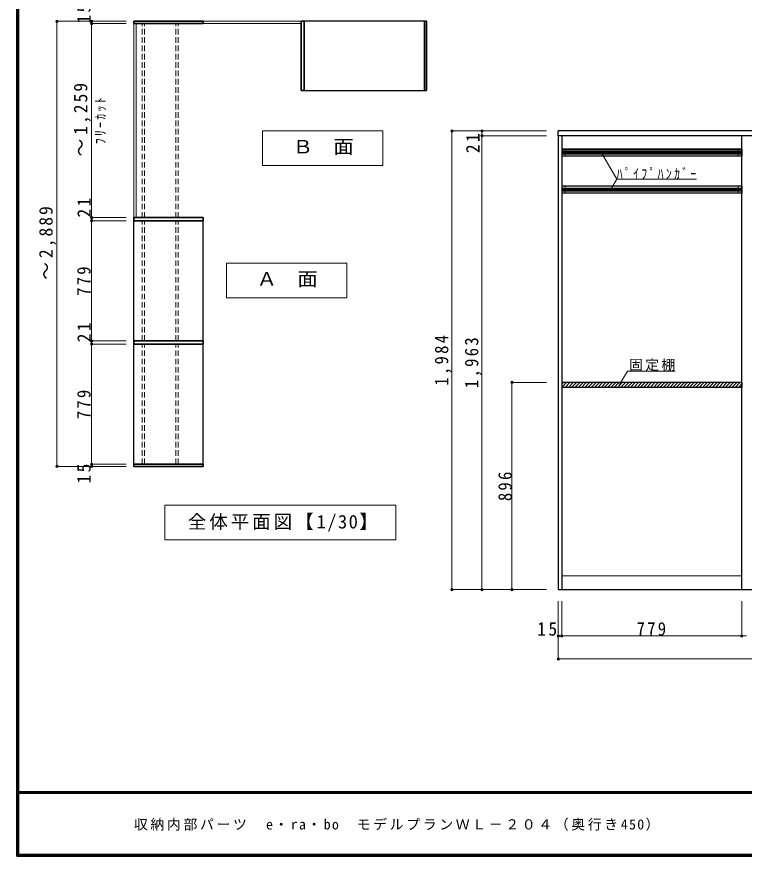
# Model space of a CAD drawing. Units: millimetres at full size, sheet at 1:20, with parts at other scales. Extents: x -3922 to 3878, y -2932 to 2722.
# Drawn here: x -3922 to -776, y -2864 to 767 of the extents above; entities that cross this region are included whole.
import ezdxf
from ezdxf.enums import TextEntityAlignment as Align

# ---------------------------------------------------------------- set-up
doc = ezdxf.new("R2010")
doc.units = ezdxf.units.MM
doc.header["$LTSCALE"] = 20
doc.header["$PDMODE"] = 32
doc.header["$PDSIZE"] = 10
doc.linetypes.add('CHAIN1', pattern=[8, 5, -1, 1, -1])
doc.linetypes.add('DASHED1', pattern=[1.8, 1.2, -0.6])
for name, color, linetype, lineweight in [('0-2', 2, 'Continuous', 35), ('0-3_固定棚', 3, 'Continuous', 25), ('0-6_パイプハンガー', 4, 'Continuous', 9), ('0-7_桟木・巾木', 7, 'Continuous', 18), ('0-A_文字', 7, 'Continuous', 18), ('0-B_寸法', 7, 'Continuous', 9), ('0-C_ハッチ', 4, 'Continuous', 9), ('1-2', 2, 'Continuous', 35), ('1-3', 3, 'Continuous', 25), ('1-6', 4, 'DASHED1', 9), ('1-7', 7, 'Continuous', 18), ('1-B', 7, 'Continuous', 9), ('F-1_枠', 6, 'Continuous', 40)]:
    doc.layers.add(name, color=color, linetype=linetype, lineweight=lineweight)
doc.layers.add('1-A', color=7, linetype='Continuous')
doc.layers.add('F-A_文字', color=7, linetype='Continuous')
doc.styles.add('ＭＳ ゴシック', font='')
doc.styles.get('ＭＳ ゴシック').set_extended_font_data('MS Gothic')

msp = doc.modelspace()

# ---------------------------------------------------------------- linework, layer by layer
at = {"layer": '0-2', "color": 3, "lineweight": 25}
for p, q in [((1308.82, 272.73), (-1580.18, 272.73)), ((-1580.18, 251.73), (-1580.18, 272.73)), ((1308.82, 251.73), (-1580.18, 251.73)), ((-1580.18, 251.73), (-1580.18, -1711.27)), ((-1565.18, 251.73), (-1565.18, -1711.27)), ((-786.18, -1711.27), (-786.18, 251.73)), ((-1580.18, -1711.27), (1308.82, -1711.27))]:
    msp.add_line(p, q, dxfattribs=at)
at = {"layer": '0-3_固定棚'}
for p, q in [((-1565.18, -815.27), (-1565.18, -836.27)), ((-786.18, -815.27), (-1565.18, -815.27))]:
    msp.add_line(p, q, dxfattribs=at)
msp.add_lwpolyline([(-786.18, -815.27), (-786.18, -836.27), (-1565.18, -836.27)], dxfattribs=at)
at = {"layer": '0-6_パイプハンガー', "color": 3, "lineweight": 25}
for p, q in [((-1565.18, 193.73), (-1565.18, 163.73)), ((-786.18, 193.73), (-1565.18, 193.73)), ((-786.18, 193.73), (-786.18, 163.73)), ((-786.18, 163.73), (-1565.18, 163.73)), ((-1565.18, 33.73), (-1565.18, 3.73)), ((-786.18, 33.73), (-1565.18, 33.73)), ((-786.18, 3.73), (-1565.18, 3.73)), ((-786.18, 33.73), (-786.18, 3.73))]:
    msp.add_line(p, q, dxfattribs=at)
at = {"layer": '0-6_パイプハンガー'}
for p, q in [((-1565.18, 184.73), (-786.18, 184.73)), ((-1565.18, 180.73), (-786.18, 180.73)), ((-1565.18, 176.73), (-786.18, 176.73)), ((-1565.18, 172.73), (-786.18, 172.73)), ((-1565.18, 24.73), (-786.18, 24.73)), ((-1565.18, 20.73), (-786.18, 20.73)), ((-1565.18, 16.73), (-786.18, 16.73)), ((-1565.18, 12.73), (-786.18, 12.73))]:
    msp.add_line(p, q, dxfattribs=at)
at = {"layer": '0-6_パイプハンガー', "color": 7, "lineweight": 18}
for p, q in [((-1550.18, 193.73), (-1550.18, 163.73)), ((-801.18, 193.73), (-801.18, 163.73)), ((-1550.18, 33.73), (-1550.18, 3.73)), ((-801.18, 33.73), (-801.18, 3.73))]:
    msp.add_line(p, q, dxfattribs=at)
at = {"layer": '0-7_桟木・巾木'}
for p, q in [((-786.18, 191.73), (-1565.18, 191.73)), ((-1565.18, -1651.27), (-786.18, -1651.27))]:
    msp.add_line(p, q, dxfattribs=at)
at = {"layer": '0-A_文字'}
for p, q in [((-2338.92, 272.73), (-2858.92, 272.73)), ((-2338.92, 272.73), (-2338.92, 122.73)), ((-1393.14, 177.98), (-1327.18, 63.73)), ((-1353.36, 18.39), (-1327.18, 63.73)), ((-982.18, 63.73), (-1327.18, 63.73)), ((-3014.58, -299.26), (-3014.58, -449.26)), ((-2494.58, -299.26), (-3014.58, -299.26)), ((-2494.58, -299.26), (-2494.58, -449.26)), ((-3014.58, -449.26), (-2494.58, -449.26)), ((-1316.08, -826.33), (-1281.07, -765.68)), ((-1073.88, -765.68), (-1281.07, -765.68)), ((-2282.26, -1345.98), (-3282.26, -1345.98)), ((-3282.26, -1345.98), (-3282.26, -1495.98)), ((-2282.26, -1345.98), (-2282.26, -1495.98)), ((-3282.26, -1495.98), (-2282.26, -1495.98))]:
    msp.add_line(p, q, dxfattribs=at)
at = {"layer": '0-A_文字', "linetype": 'CHAIN1'}
for p, q in [((3517.82, 272.73), (-1580.18, 272.73)), ((3517.82, -1711.27), (-1580.18, -1711.27))]:
    msp.add_line(p, q, dxfattribs=at)
at = {"layer": '0-A_文字'}
msp.add_lwpolyline([(-2858.92, 272.73), (-2858.92, 122.73), (-2338.92, 122.73)], dxfattribs=at)
at = {"layer": '0-B_寸法', "color": 4}
for p, q in [((-2040.18, 272.73), (-2040.18, -1711.27)), ((-2040.18, 272.73), (-1910.18, 272.73)), ((-1910.18, 272.73), (-1910.18, 251.73)), ((-1910.18, 272.73), (-1630.18, 272.73)), ((-1910.18, 251.73), (-1910.18, -1711.27)), ((-1910.18, 251.73), (-1630.18, 251.73)), ((-1780.18, -815.27), (-1630.18, -815.27)), ((-1780.18, -1711.27), (-1780.18, -815.27)), ((-2040.18, -1711.27), (-1910.18, -1711.27)), ((-1910.18, -1711.27), (-1630.18, -1711.27)), ((-1580.18, -1911.27), (-1580.18, -1761.27)), ((-1565.18, -1911.27), (-1565.18, -1761.27)), ((-786.18, -1911.27), (-786.18, -1761.27)), ((-1565.18, -1911.27), (-1580.18, -1911.27)), ((-1580.18, -2011.27), (-1580.18, -1911.27)), ((-765.18, -1911.27), (-1565.18, -1911.27)), ((-1580.18, -2011.27), (1308.82, -2011.27))]:
    msp.add_line(p, q, dxfattribs=at)
at = {"layer": '0-B_寸法'}
for p in [(-2040.18, 272.73), (-1910.18, 272.73), (-1910.18, 251.73), (-1780.18, -815.27), (-2040.18, -1711.27), (-1910.18, -1711.27), (-1780.18, -1711.27), (-1580.18, -1911.27), (-1565.18, -1911.27), (-786.18, -1911.27), (-1580.18, -2011.27)]:
    msp.add_point(p, dxfattribs=at)
at = {"layer": '0-C_ハッチ'}
for p, q in [((-1565.18, -822.63), (-1557.81, -815.27)), ((-1564.67, -836.27), (-1543.67, -815.27)), ((-1550.53, -836.27), (-1529.53, -815.27)), ((-1536.39, -836.27), (-1515.39, -815.27)), ((-1522.25, -836.27), (-1501.25, -815.27)), ((-1508.1, -836.27), (-1487.1, -815.27)), ((-1493.96, -836.27), (-1472.96, -815.27)), ((-1479.82, -836.27), (-1458.82, -815.27)), ((-1465.68, -836.27), (-1444.68, -815.27)), ((-1451.54, -836.27), (-1430.54, -815.27)), ((-1437.39, -836.27), (-1416.39, -815.27)), ((-1423.25, -836.27), (-1402.25, -815.27)), ((-1409.11, -836.27), (-1388.11, -815.27)), ((-1394.97, -836.27), (-1373.97, -815.27)), ((-1380.83, -836.27), (-1359.83, -815.27)), ((-1366.68, -836.27), (-1345.68, -815.27)), ((-1352.54, -836.27), (-1331.54, -815.27)), ((-1338.4, -836.27), (-1317.4, -815.27)), ((-1324.26, -836.27), (-1303.26, -815.27)), ((-1310.11, -836.27), (-1289.11, -815.27)), ((-1295.97, -836.27), (-1274.97, -815.27)), ((-1281.83, -836.27), (-1260.83, -815.27)), ((-1267.69, -836.27), (-1246.69, -815.27)), ((-1253.55, -836.27), (-1232.55, -815.27)), ((-1239.4, -836.27), (-1218.4, -815.27)), ((-1225.26, -836.27), (-1204.26, -815.27)), ((-1211.12, -836.27), (-1190.12, -815.27)), ((-1196.98, -836.27), (-1175.98, -815.27)), ((-1182.84, -836.27), (-1161.84, -815.27)), ((-1168.69, -836.27), (-1147.69, -815.27)), ((-1154.55, -836.27), (-1133.55, -815.27)), ((-1140.41, -836.27), (-1119.41, -815.27)), ((-1126.27, -836.27), (-1105.27, -815.27)), ((-1112.12, -836.27), (-1091.12, -815.27)), ((-1097.98, -836.27), (-1076.98, -815.27)), ((-1083.84, -836.27), (-1062.84, -815.27)), ((-1069.7, -836.27), (-1048.7, -815.27)), ((-1055.56, -836.27), (-1034.56, -815.27)), ((-1041.41, -836.27), (-1020.41, -815.27)), ((-1027.27, -836.27), (-1006.27, -815.27)), ((-1013.13, -836.27), (-992.13, -815.27)), ((-998.99, -836.27), (-977.99, -815.27)), ((-984.85, -836.27), (-963.85, -815.27)), ((-970.7, -836.27), (-949.7, -815.27)), ((-956.56, -836.27), (-935.56, -815.27)), ((-942.42, -836.27), (-921.42, -815.27)), ((-928.28, -836.27), (-907.28, -815.27)), ((-914.13, -836.27), (-893.13, -815.27)), ((-899.99, -836.27), (-878.99, -815.27)), ((-885.85, -836.27), (-864.85, -815.27)), ((-871.71, -836.27), (-850.71, -815.27)), ((-857.57, -836.27), (-836.57, -815.27)), ((-843.42, -836.27), (-822.42, -815.27)), ((-829.28, -836.27), (-808.28, -815.27)), ((-815.14, -836.27), (-794.14, -815.27)), ((-801, -836.27), (-786.18, -821.45)), ((-786.86, -836.27), (-786.18, -835.59))]:
    msp.add_line(p, q, dxfattribs=at)
at = {"layer": '1-2'}
for p, q in [((-3115.26, 747.41), (-3415.26, 747.41)), ((-3415.26, 737.41), (-3415.26, 747.41)), ((-3115.26, 737.41), (-3415.26, 737.41)), ((-3115.26, 737.41), (-3115.26, 747.41)), ((-2678.59, 747.41), (-2692.59, 747.41)), ((-2692.59, 447.41), (-2692.59, 747.41)), ((-2678.59, 447.41), (-2678.59, 747.41)), ((-2149.26, 747.41), (-2159.26, 747.41)), ((-2149.26, 447.41), (-2149.26, 747.41)), ((-2678.59, 447.41), (-2692.59, 447.41)), ((-3115.26, -101.93), (-3415.26, -101.93)), ((-3415.26, -115.93), (-3415.26, -101.93)), ((-3115.26, -115.93), (-3115.26, -101.93)), ((-3115.26, -115.93), (-3415.26, -115.93)), ((-3115.26, -635.26), (-3415.26, -635.26)), ((-3415.26, -649.26), (-3415.26, -635.26)), ((-3115.26, -649.26), (-3415.26, -649.26)), ((-3115.26, -649.26), (-3115.26, -635.26)), ((-3115.26, -1168.59), (-3415.26, -1168.59)), ((-3415.26, -1178.59), (-3415.26, -1168.59)), ((-3115.26, -1178.59), (-3415.26, -1178.59)), ((-3115.26, -1178.59), (-3115.26, -1168.59))]:
    msp.add_line(p, q, dxfattribs=at)
msp.add_lwpolyline([(-2149.26, 447.41), (-2159.26, 447.41), (-2159.26, 747.41)], dxfattribs=at)
at = {"layer": '1-3'}
for p, q in [((-2159.26, 747.41), (-2678.59, 747.41)), ((-2678.59, 447.41), (-2159.26, 447.41)), ((-3415.26, -635.26), (-3415.26, -115.93)), ((-3115.26, -635.26), (-3115.26, -115.93)), ((-3415.26, -1168.59), (-3415.26, -649.26)), ((-3115.26, -1168.59), (-3115.26, -649.26))]:
    msp.add_line(p, q, dxfattribs=at)
at = {"layer": '1-6'}
for p, q in [((-3379.58, -101.93), (-3379.58, 737.41)), ((-3369.6, -101.93), (-3369.6, 737.41)), ((-3233.58, -101.93), (-3233.58, 737.41)), ((-3223.6, -101.93), (-3223.6, 737.41)), ((-3379.58, -635.26), (-3379.58, -115.93)), ((-3369.6, -635.26), (-3369.6, -115.93)), ((-3233.58, -635.26), (-3233.58, -115.93)), ((-3223.6, -635.26), (-3223.6, -115.93)), ((-3379.58, -1168.59), (-3379.58, -649.26)), ((-3369.6, -1168.59), (-3369.6, -649.26)), ((-3233.58, -1168.59), (-3233.58, -649.26)), ((-3223.6, -1168.59), (-3223.6, -649.26))]:
    msp.add_line(p, q, dxfattribs=at)
at = {"layer": '1-7'}
for p, q in [((-3415.26, 737.41), (-3415.26, -101.93)), ((-3405.26, 737.41), (-3405.26, -101.93)), ((-2692.59, 737.41), (-3115.26, 737.41)), ((-3415.26, -101.93), (-3405.26, -101.93))]:
    msp.add_line(p, q, dxfattribs=at)
msp.add_lwpolyline([(-2692.59, 747.41), (-3115.26, 747.41), (-3115.26, 737.41)], dxfattribs=at)
at = {"layer": '1-B', "color": 4}
for p, q in [((-3748.59, 747.41), (-3448.59, 747.41)), ((-3748.59, -1178.59), (-3748.59, 747.41)), ((-3598.59, 747.41), (-3448.59, 747.41)), ((-3598.59, 737.41), (-3598.59, 747.41)), ((-3598.59, 737.41), (-3448.59, 737.41)), ((-3598.59, -101.93), (-3598.59, 737.41)), ((-3598.59, -101.93), (-3448.59, -101.93)), ((-3598.59, -115.93), (-3598.59, -101.93)), ((-3598.59, -115.93), (-3448.59, -115.93)), ((-3598.59, -635.26), (-3448.59, -635.26)), ((-3598.59, -635.26), (-3448.59, -635.26)), ((-3598.59, -649.26), (-3448.59, -649.26)), ((-3748.59, -1178.59), (-3448.59, -1178.59)), ((-3598.59, -1168.59), (-3448.59, -1168.59)), ((-3598.59, -1178.59), (-3598.59, -1168.59)), ((-3598.59, -1178.59), (-3448.59, -1178.59))]:
    msp.add_line(p, q, dxfattribs=at)
msp.add_lwpolyline([(-3598.59, -1168.59), (-3598.59, -635.26), (-3598.59, -115.93)], dxfattribs=at)
at = {"layer": '1-B'}
for p in [(-3748.59, 747.41), (-3598.59, 747.41), (-3598.59, 737.41), (-3598.59, -101.93), (-3598.59, -115.93), (-3598.59, -635.26), (-3598.59, -649.26), (-3748.59, -1178.59), (-3598.59, -1168.59), (-3598.59, -1178.59)]:
    msp.add_point(p, dxfattribs=at)
at = {"layer": 'F-1_枠'}
for p, q in [((-3922.03, 2722.29), (-3922.03, -2864.37)), ((-3918.7, 2722.29), (-3918.7, -2864.37)), ((-3915.36, 2722.29), (-3915.36, -2864.37)), ((3877.97, -2587.71), (-3922.03, -2587.71)), ((3877.97, -2591.04), (-3922.03, -2591.04)), ((3877.97, -2857.71), (-3922.03, -2857.71)), ((3877.97, -2861.04), (-3922.03, -2861.04)), ((3877.97, -2864.37), (-3922.03, -2864.37))]:
    msp.add_line(p, q, dxfattribs=at)

# ---------------------------------------------------------------- texts
at = {"layer": '0-A_文字', "style": 'ＭＳ ゴシック', "width": 1.1}
for s, p in [('Ｂ\u3000面', (-2728.92, 157.73)), ('Ａ\u3000面', (-2884.58, -414.26))]:
    msp.add_text(s, height=58.65, dxfattribs=at).set_placement(p, align=Align.BOTTOM_LEFT)
at = {"layer": '0-A_文字', "attachment_point": 7, "style": 'ＭＳ ゴシック'}
for s, insert, char_height in [('\\T1.39;\\W0.85;ﾊﾟｲﾌﾟﾊﾝｶﾞｰ', (-1327.18, 63.73), 43.99), ('\\T1.17;固定棚', (-1273.88, -765.68), 43.99), ('\\T1.16;全体平面図【1/30】', (-3182.26, -1460.98), 58.65)]:
    msp.add_mtext(s, dxfattribs=dict(at, insert=insert, char_height=char_height))
at = {"layer": '0-B_寸法', "char_height": 58.65, "attachment_point": 7, "rotation": 90, "style": 'ＭＳ ゴシック'}
for s, insert in [('\\T1.27;\\W0.95;21', (-1920.56, 176.73)), ('\\T1.28;\\W0.9;1,984', (-2040.56, -829.27)), ('\\T1.28;\\W0.9;1,963', (-1910.56, -839.77)), ('\\T1.27;\\W0.9;896', (-1780.18, -1328.27))]:
    msp.add_mtext(s, dxfattribs=dict(at, insert=insert))
at = {"layer": '0-B_寸法', "char_height": 58.65, "attachment_point": 7, "style": 'ＭＳ ゴシック'}
for s, insert in [('\\T1.27;\\W0.95;15', (-1670.96, -1911.27)), ('\\T1.27;\\W0.9;779', (-1240.68, -1911.27))]:
    msp.add_mtext(s, dxfattribs=dict(at, insert=insert))
at = {"layer": '1-A', "insert": (-3535.26, 215.24), "char_height": 43.99, "attachment_point": 7, "rotation": 90, "style": 'ＭＳ ゴシック'}
msp.add_mtext('\\T1.39;\\W0.85;ﾌﾘｰｶｯﾄ', dxfattribs=at)
at = {"layer": '1-B', "char_height": 58.65, "attachment_point": 7, "rotation": 90, "style": 'ＭＳ ゴシック'}
for s, insert in [('\\T1.27;\\W0.95;15', (-3601.92, 737.05)), ('\\T1.23;\\W0.95;～1,259', (-3601.92, 162.74)), ('\\T1.27;\\W0.95;21', (-3601.92, -101.85)), ('\\T1.23;\\W0.95;～2,889', (-3751.92, -370.59)), ('\\T1.27;\\W0.9;779', (-3601.92, -440.59)), ('\\T1.27;\\W0.95;21', (-3601.92, -641.59)), ('\\T1.27;\\W0.9;779', (-3601.92, -973.93)), ('\\T1.27;\\W0.95;15', (-3601.92, -1252.42))]:
    msp.add_mtext(s, dxfattribs=dict(at, insert=insert))
at = {"layer": 'F-A_文字', "insert": (-3415.36, -2754.37), "char_height": 43.99, "attachment_point": 7, "style": 'ＭＳ ゴシック'}
msp.add_mtext('\\T1.19;収納内部パーツ\u3000e・ra・bo\u3000モデルプランＷＬ－２０４（奥行き450）', dxfattribs=at)

doc.saveas('drawing.dxf')
